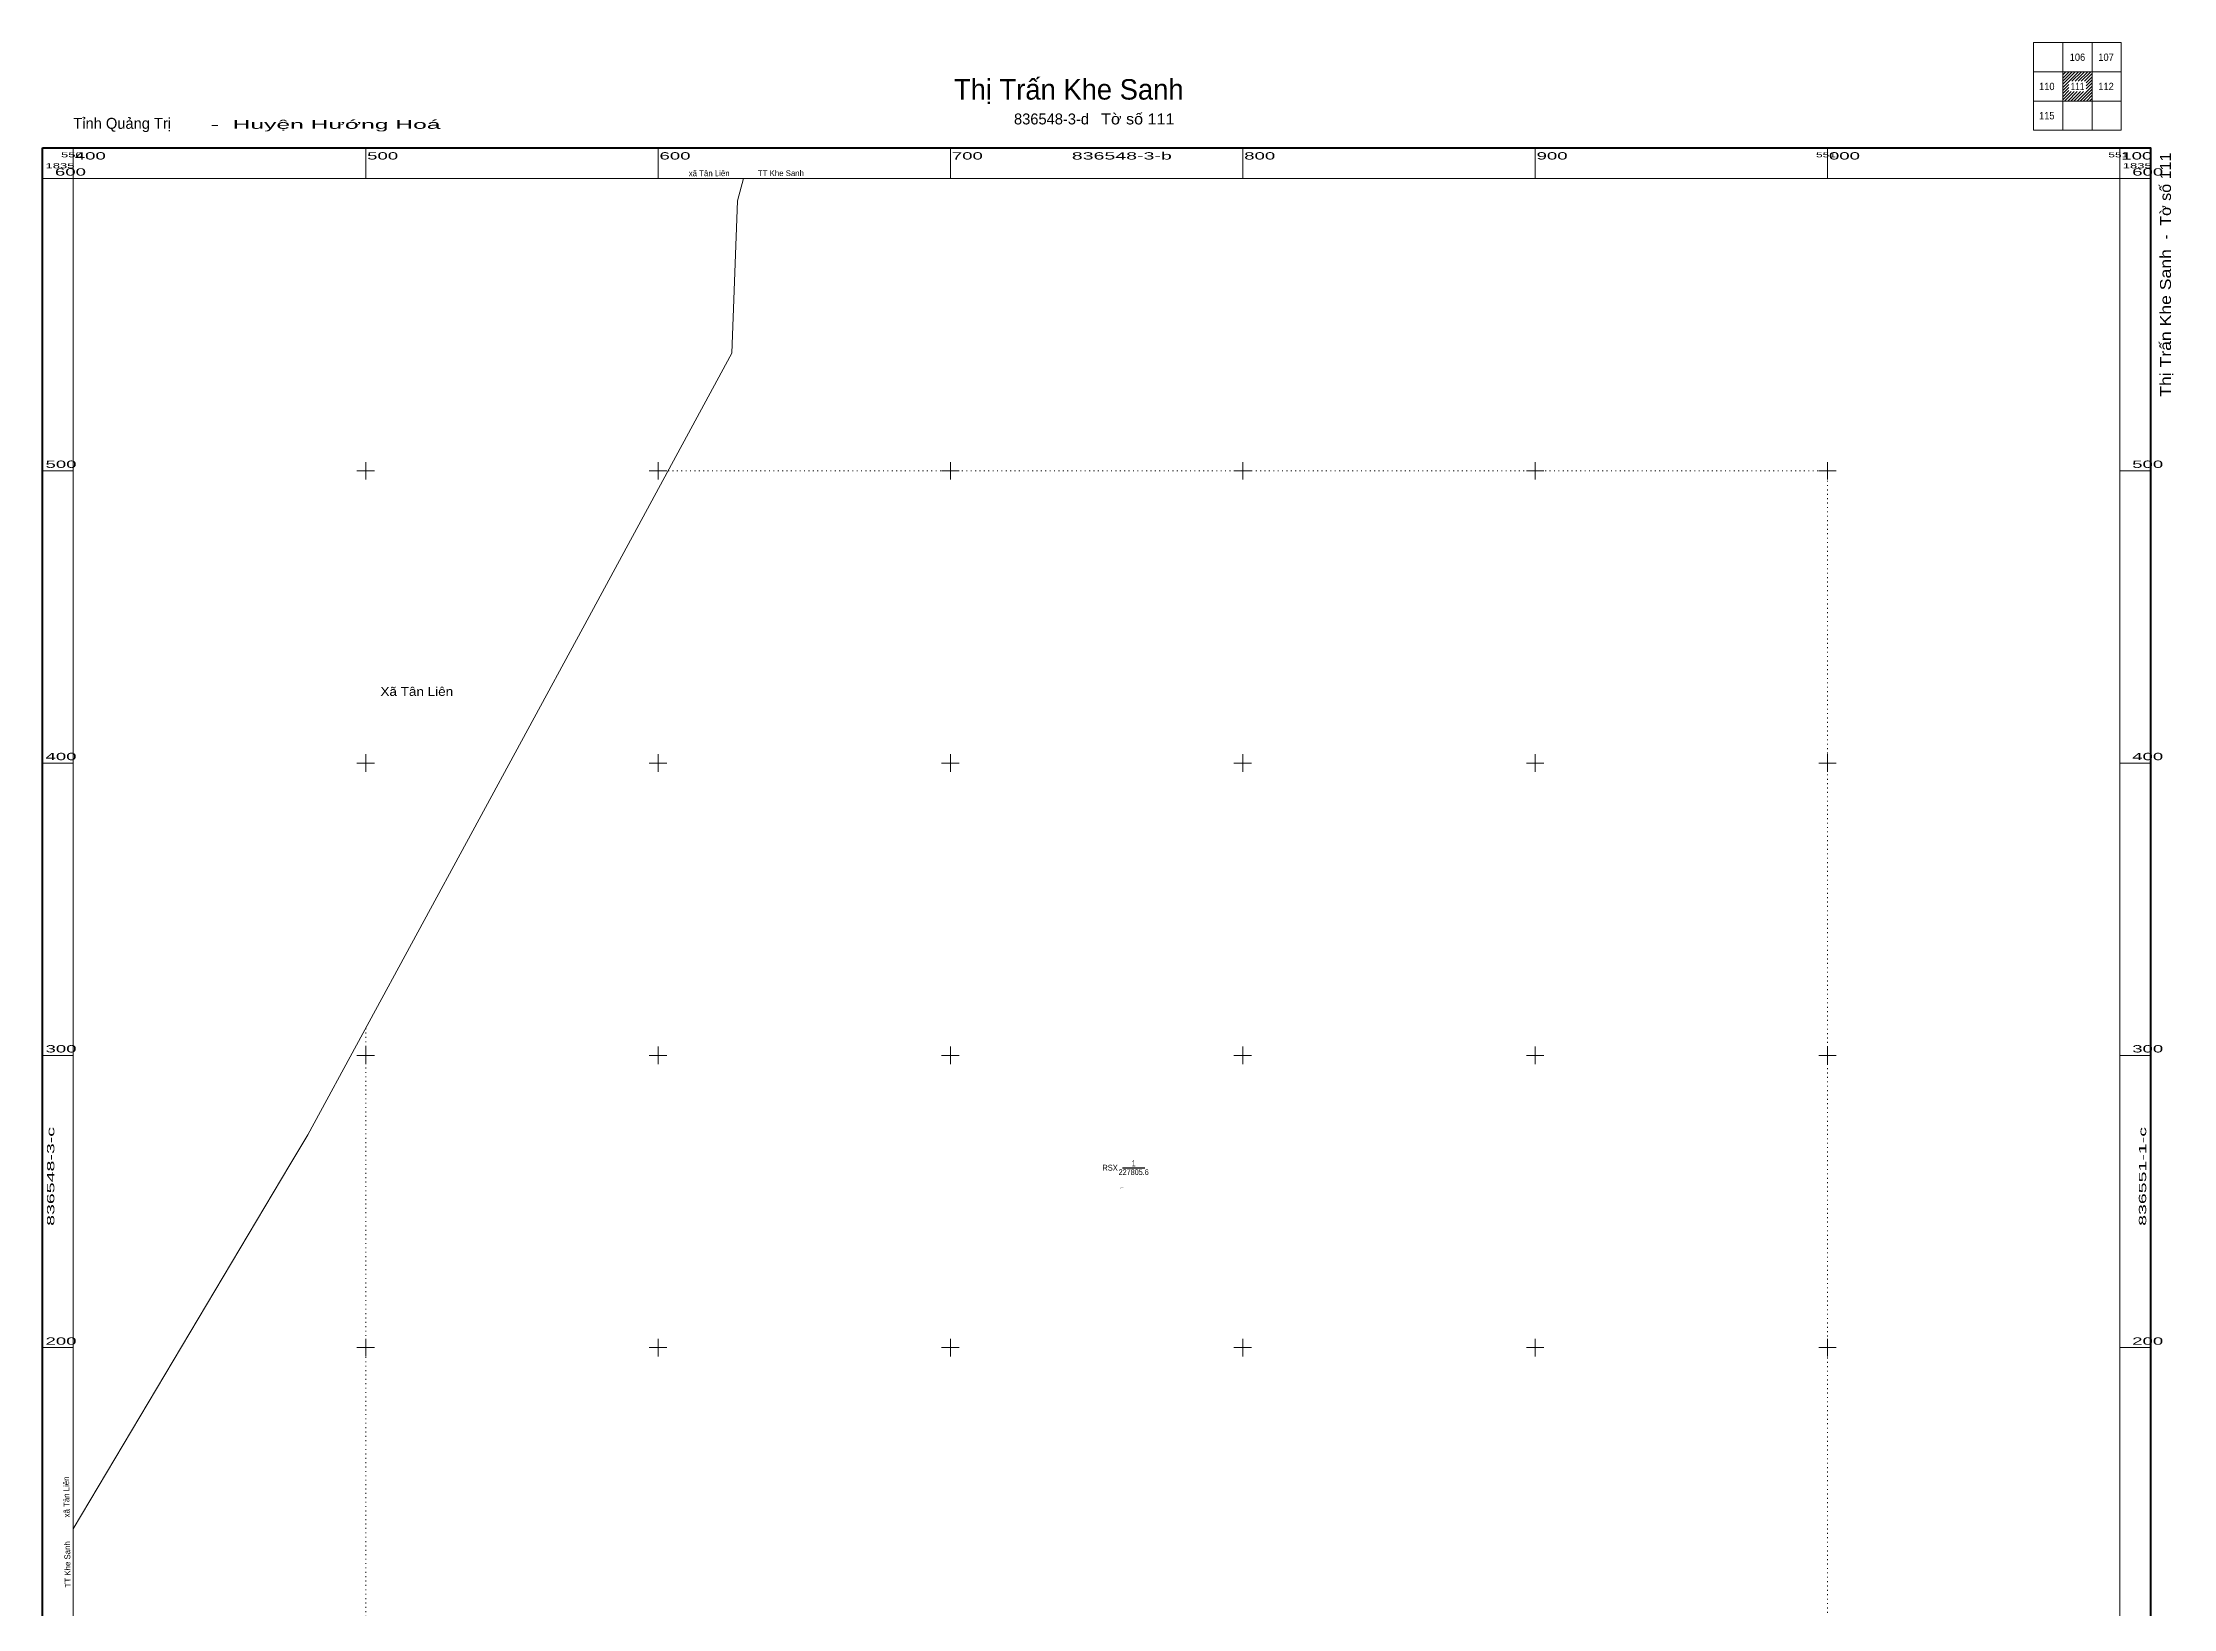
# Model space of a CAD drawing. Header units: metres. Extents: x 550390 to 551118, y 1834759 to 1835646.
# Drawn here: x 550390 to 551118, y 1835111 to 1835646 of the extents above; entities that cross this region are included whole.
import ezdxf
from ezdxf.enums import TextEntityAlignment as Align

# ---------------------------------------------------------------- set-up
doc = ezdxf.new("R2010")
doc.units = ezdxf.units.M
doc.linetypes.add('DOTTED', pattern=[1.5, 0.3, -1.2])
for name, color, linetype, lineweight in [('13', 7, 'Continuous', 25), ('24', 7, 'DOTTED', 13), ('46', 7, 'Continuous', 13), ('63', 7, 'Continuous', 13)]:
    doc.layers.add(name, color=color, linetype=linetype, lineweight=lineweight)
for name, color, linetype in [('15', 7, 'Continuous'), ('28', 7, 'Continuous'), ('48', 7, 'Continuous')]:
    doc.layers.add(name, color=color, linetype=linetype)

msp = doc.modelspace()

# ---------------------------------------------------------------- linework, layer by layer
at = {"layer": '13'}
msp.add_line((550758.9, 1835261.57), (550766.51, 1835261.57), dxfattribs=at)
at = {"layer": '24'}
for p, q in [((550603.46, 1835500), (551000, 1835500)), ((551000, 1835044.81), (551000, 1835500)), ((550500, 1835000), (550500, 1835309.31))]:
    msp.add_line(p, q, dxfattribs=at)
at = {"layer": '46'}
msp.add_line((550400, 1835138.01), (550474.11, 1835262.59), dxfattribs=at)
for points in [[(550574.24, 1835446.14), (550625.29, 1835540.23), (550627.13, 1835592.4), (550629.18, 1835600)], [(550474.11, 1835262.59), (550480.2, 1835272.82), (550574.24, 1835446.14)]]:
    msp.add_lwpolyline(points, dxfattribs=at)
at = {"layer": '63'}
for p, q in [((551080.5, 1835616.5), (551080.5, 1835646.5)), ((551090.5, 1835616.5), (551090.5, 1835646.5)), ((551100.5, 1835636.5), (551070.5, 1835636.5)), ((551080.5, 1835636.49), (551080.51, 1835636.5)), ((551080.5, 1835635.43), (551081.57, 1835636.5)), ((551080.5, 1835634.37), (551082.63, 1835636.5)), ((551080.5, 1835633.31), (551083.69, 1835636.5)), ((551080.5, 1835632.25), (551084.75, 1835636.5)), ((551080.5, 1835631.18), (551085.82, 1835636.5)), ((551083.63, 1835633.25), (551086.88, 1835636.5)), ((551084.69, 1835633.25), (551087.94, 1835636.5)), ((551085.75, 1835633.25), (551089, 1835636.5)), ((551086.81, 1835633.25), (551090.06, 1835636.5)), ((551087.87, 1835633.25), (551090.5, 1835635.88)), ((551088.43, 1835632.75), (551090.5, 1835634.82)), ((551088.43, 1835631.69), (551090.5, 1835633.76)), ((551100.5, 1835626.5), (551070.5, 1835626.5)), ((551080.5, 1835630.12), (551082.57, 1835632.19)), ((551080.5, 1835629.06), (551082.57, 1835631.13)), ((551080.5, 1835628), (551082.57, 1835630.07)), ((551080.5, 1835626.94), (551083.31, 1835629.75)), ((551081.12, 1835626.5), (551084.37, 1835629.75)), ((551082.18, 1835626.5), (551085.43, 1835629.75)), ((551083.24, 1835626.5), (551086.49, 1835629.75)), ((551084.3, 1835626.5), (551087.55, 1835629.75)), ((551085.36, 1835626.5), (551090.5, 1835631.64)), ((551086.42, 1835626.5), (551090.5, 1835630.58)), ((551087.48, 1835626.5), (551090.5, 1835629.52)), ((551088.43, 1835630.63), (551090.5, 1835632.7)), ((551088.54, 1835626.5), (551090.5, 1835628.46)), ((551089.6, 1835626.5), (551090.5, 1835627.4)), ((550400, 1835600), (550400, 1835610.5)), ((550500, 1835600), (550500, 1835610.5)), ((550600, 1835600), (550600, 1835610.5)), ((550700, 1835600), (550700, 1835610.5)), ((550800, 1835600), (550800, 1835610.5)), ((550900, 1835600), (550900, 1835610.5)), ((551000, 1835600), (551000, 1835610.5)), ((551100, 1835600), (551100, 1835610.5)), ((550400, 1835600), (550389.5, 1835600)), ((551100, 1835600), (551110.5, 1835600)), ((550500, 1835497), (550500, 1835503)), ((550600, 1835497), (550600, 1835503)), ((550700, 1835497), (550700, 1835503)), ((550800, 1835497), (550800, 1835503)), ((550900, 1835497), (550900, 1835503)), ((551000, 1835497), (551000, 1835503)), ((550400, 1835500), (550389.5, 1835500)), ((550497, 1835500), (550503, 1835500)), ((550597, 1835500), (550603, 1835500)), ((550697, 1835500), (550703, 1835500)), ((550797, 1835500), (550803, 1835500)), ((550897, 1835500), (550903, 1835500)), ((550997, 1835500), (551003, 1835500)), ((551100, 1835500), (551110.5, 1835500)), ((550500, 1835397), (550500, 1835403)), ((550600, 1835397), (550600, 1835403)), ((550700, 1835397), (550700, 1835403)), ((550800, 1835397), (550800, 1835403)), ((550900, 1835397), (550900, 1835403)), ((551000, 1835397), (551000, 1835403)), ((550400, 1835400), (550389.5, 1835400)), ((550497, 1835400), (550503, 1835400)), ((550597, 1835400), (550603, 1835400)), ((550697, 1835400), (550703, 1835400)), ((550797, 1835400), (550803, 1835400)), ((550897, 1835400), (550903, 1835400)), ((550997, 1835400), (551003, 1835400)), ((551100, 1835400), (551110.5, 1835400)), ((550400, 1835300), (550389.5, 1835300)), ((550497, 1835300), (550503, 1835300)), ((550500, 1835297), (550500, 1835303)), ((550597, 1835300), (550603, 1835300)), ((550600, 1835297), (550600, 1835303)), ((550697, 1835300), (550703, 1835300)), ((550700, 1835297), (550700, 1835303)), ((550797, 1835300), (550803, 1835300)), ((550800, 1835297), (550800, 1835303)), ((550897, 1835300), (550903, 1835300)), ((550900, 1835297), (550900, 1835303)), ((550997, 1835300), (551003, 1835300)), ((551000, 1835297), (551000, 1835303)), ((551100, 1835300), (551110.5, 1835300)), ((550400, 1835200), (550389.5, 1835200)), ((550497, 1835200), (550503, 1835200)), ((550500, 1835197), (550500, 1835203)), ((550597, 1835200), (550603, 1835200)), ((550600, 1835197), (550600, 1835203)), ((550697, 1835200), (550703, 1835200)), ((550700, 1835197), (550700, 1835203)), ((550797, 1835200), (550803, 1835200)), ((550800, 1835197), (550800, 1835203)), ((550897, 1835200), (550903, 1835200)), ((550900, 1835197), (550900, 1835203)), ((550997, 1835200), (551003, 1835200)), ((551000, 1835197), (551000, 1835203)), ((551100, 1835200), (551110.5, 1835200))]:
    msp.add_line(p, q, dxfattribs=at)
for points in [[(551100.5, 1835616.5), (551070.5, 1835616.5), (551070.5, 1835646.5), (551100.5, 1835646.5)], [(550400, 1835600), (551100, 1835600), (551100, 1834900), (550400, 1834900)]]:
    msp.add_lwpolyline(points, close=True, dxfattribs=at)
at = {"layer": '63', "lineweight": 158}
msp.add_lwpolyline([(550389.5, 1835610.5), (551110.5, 1835610.5), (551110.5, 1834889.5), (550389.5, 1834889.5)], close=True, dxfattribs=at)

# ---------------------------------------------------------------- texts
at = {"layer": '13', "width": 0.8}
msp.add_text('RSX ', height=2, dxfattribs=at).set_placement((550757.95, 1835260.57), align=Align.RIGHT)
at = {"layer": '13'}
for s, width, p in [('1', 0.7, (550762.695, 1835262.08)), ('227805.6', 0.85, (550762.695, 1835259.06))]:
    msp.add_text(s, height=2, dxfattribs=dict(at, width=width)).set_placement(p, align=Align.CENTER)
at = {"layer": '15'}
for s, p in [('UBND thị trấn quản lý', (550758.47, 1835254.66)), ('Khối 6', (550758.465, 1835254.54)), ('Khối 6', (550758.465, 1835254.42))]:
    msp.add_text(s, height=0.1, dxfattribs=at).set_placement(p, align=Align.CENTER)
for s, width, p in [('RSX', 0.9, (550758.47, 1835254.78)), ('1', 0.65, (550758.475, 1835254.9))]:
    msp.add_text(s, height=0.1, dxfattribs=dict(at, width=width)).set_placement(p, align=Align.CENTER)
at = {"layer": '28'}
for s, rotation, p in [('xã Tân Liên             TT Khe Sanh', 0.083, (550630.214, 1835600.818)), ('TT Khe Sanh           xã Tân Liên', 90.883, (550398.825, 1835136.97))]:
    msp.add_text(s, height=2, rotation=rotation, dxfattribs=at).set_placement(p, align=Align.CENTER)
at = {"layer": '48', "width": 1.15}
msp.add_text('Xã Tân Liên', height=3, dxfattribs=at).set_placement((550517.495, 1835422.99), align=Align.CENTER)
at = {"layer": '63'}
for s, height, width, p in [('106', 2.5, 0.95, (551085.495, 1835640.25)), ('107', 2.5, 0.95, (551095.275, 1835640.25)), ('110', 2.5, 0.95, (551075.01, 1835630.25)), ('111', 2.5, 0.85, (551085.5, 1835630.25)), ('112', 2.5, 0.95, (551095.275, 1835630.25)), ('Tờ số 111', 3.75, 1.1, (550764.095, 1835618.5)), ('115', 2.5, 0.95, (551075.01, 1835620.25)), ('836548-3-b', 2.5, 2, (550758.63, 1835606.5))]:
    msp.add_text(s, height=height, dxfattribs=dict(at, width=width)).set_placement(p, align=Align.CENTER)
for s, height, p in [('Thị Trấn Khe Sanh', 7, (550740.478, 1835627)), ('836548-3-d', 3.75, (550734.58, 1835618.5))]:
    msp.add_text(s, height=height, dxfattribs=at).set_placement(p, align=Align.CENTER)
msp.add_text('Tỉnh Quảng Trị', height=3.75, dxfattribs=at).set_placement((550400, 1835617))
for s, height, width, p in [('  -  Huyện Hướng Hoá', 3, 2.1, (550442.32, 1835617)), ('1835', 1.75, 1.9, (550390.5, 1835603.5)), ('400', 2.5, 1.9, (550400.5, 1835606.5)), ('500', 2.5, 1.9, (550500.5, 1835606.5)), ('600', 2.5, 1.9, (550600.5, 1835606.5)), ('700', 2.5, 1.9, (550700.5, 1835606.5)), ('800', 2.5, 1.9, (550800.5, 1835606.5)), ('900', 2.5, 1.9, (550900.5, 1835606.5)), ('000', 2.5, 1.9, (551000.5, 1835606.5)), ('100', 2.5, 1.9, (551100.5, 1835606.5)), ('1835', 1.75, 1.9, (551101, 1835603.5)), ('500', 2.5, 1.9, (550390.5, 1835501)), ('400', 2.5, 1.9, (550390.5, 1835401)), ('300', 2.5, 1.9, (550390.5, 1835301)), ('200', 2.5, 1.9, (550390.5, 1835201))]:
    msp.add_text(s, height=height, dxfattribs=dict(at, width=width)).set_placement(p)
for s, height, width, p in [('550', 1.75, 1.9, (550403.22, 1835607.25)), ('551', 1.75, 1.75, (551002.9, 1835607.25)), ('551', 1.75, 1.75, (551102.9, 1835607.25)), ('600', 2.5, 1.9, (550404.32, 1835601)), ('600', 2.5, 1.9, (551114.82, 1835601)), ('500', 2.5, 1.9, (551114.82, 1835501)), ('400', 2.5, 1.9, (551114.82, 1835401)), ('300', 2.5, 1.9, (551114.82, 1835301)), ('200', 2.5, 1.9, (551114.82, 1835201))]:
    msp.add_text(s, height=height, dxfattribs=dict(at, width=width)).set_placement(p, align=Align.RIGHT)
for s, width, p in [('Tờ số 111', 1.1, (551117.48, 1835583.83)), (' - ', 0.95, (551117.48, 1835577.83))]:
    msp.add_text(s, height=3.75, rotation=90, dxfattribs=dict(at, width=width)).set_placement(p)
at = {"layer": '63', "width": 1.2}
msp.add_text('Thị Trấn Khe Sanh', height=3.75, rotation=90, dxfattribs=at).set_placement((551117.48, 1835575.84), align=Align.RIGHT)
at = {"layer": '63', "width": 2}
for s, p in [('836548-3-c', (550393.5, 1835258.59)), ('836551-1-c', (551109, 1835258.59))]:
    msp.add_text(s, height=2.5, rotation=90, dxfattribs=at).set_placement(p, align=Align.CENTER)

doc.saveas('drawing.dxf')
